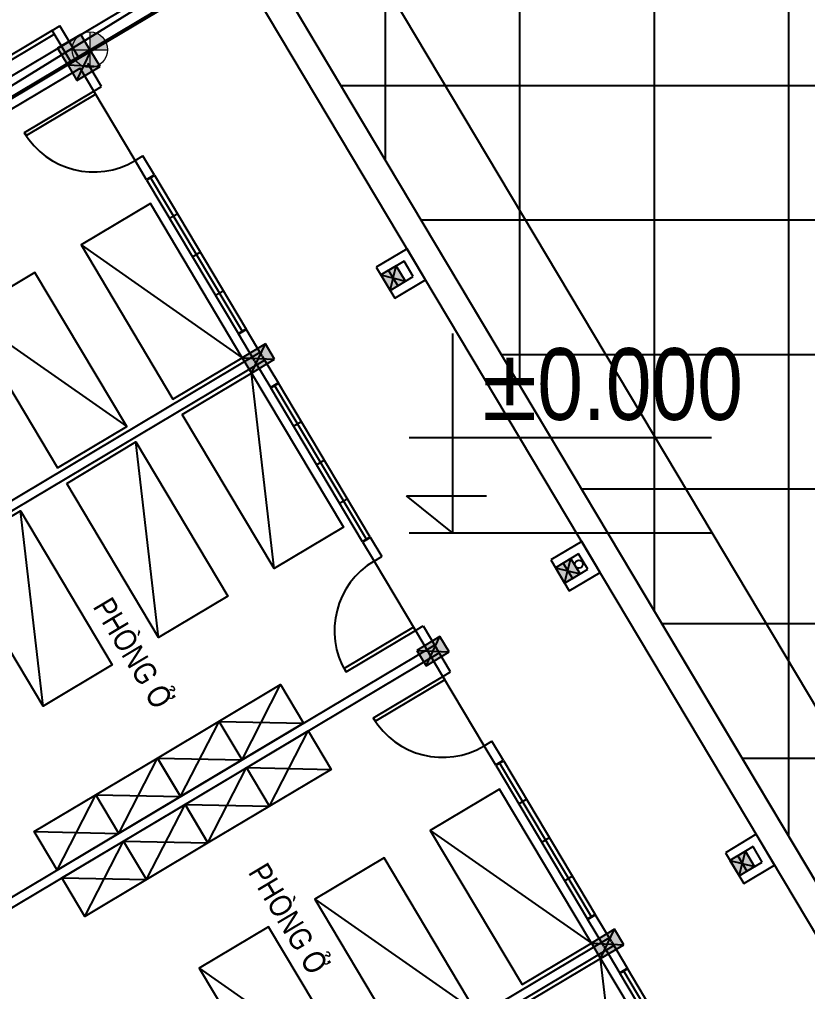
# Model space of a CAD drawing. Header units: millimetres. Extents: x 120 to 288, y 58 to 216.
# Drawn here: x 225.105 to 227.302, y 201.227 to 203.936 of the extents above; entities that cross this region are included whole.
import ezdxf

# ---------------------------------------------------------------- set-up
doc = ezdxf.new("R2010")
doc.units = ezdxf.units.MM
doc.header["$LTSCALE"] = 0.3
doc.header["$MEASUREMENT"] = 0
doc.layers.get('0').update_dxf_attribs({"linetype": 'CONTINUOUS', "lineweight": 13})
doc.layers.get('DEFPOINTS').update_dxf_attribs({"linetype": 'CONTINUOUS', "lineweight": 13})
doc.layers.add('COC TIM DUONG', color=1, linetype='CONTINUOUS', lineweight=13)
for name, color, linetype in [('HATCH', 8, 'CONTINUOUS'), ('HATCH1', 8, 'CONTINUOUS'), ('LAYER 1', 1, 'CONTINUOUS'), ('LAYER1', 1, 'CONTINUOUS'), ('Layer2', 4, 'CONTINUOUS'), ('LAYER5', 5, 'CONTINUOUS'), ('LAYER7', 7, 'CONTINUOUS'), ('THIETBI', 25, 'CONTINUOUS'), ('TUONG', 7, 'CONTINUOUS')]:
    doc.layers.add(name, color=color, linetype=linetype)
doc.styles.add('HELVE-KT', font='vhelvcn.TTF')
doc.dimstyles.new('1-400', dxfattribs={"dimtxt": 0.2, "dimasz": 0.12, "dimexe": 0.12, "dimexo": 0.2, "dimgap": 0.12, "dimtad": 1, "dimdec": 3, "dimlfac": 4, "dimzin": 4, "dimdsep": 46, "dimtxsty": 'HELVE-KT', "dimblk1": 'DOT', "dimblk2": 'DOT', "dimsah": 1, "dimcen": -0.18, "dimadec": 3, "dimazin": 0, "dimtfac": 1, "dimtdec": 3, "dimtmove": 2, "dimatfit": 3, "dimldrblk": 'DOT', "dimfxl": 0, "dimtolj": 1, "dimtzin": 4, "dimarcsym": 0})

# ---------------------------------------------------------------- blocks, each defined once
blk = doc.blocks.new('TTAT')
at = {"layer": 'HATCH', "ltscale": 5}
blk.add_hatch(color=256, dxfattribs=at).paths.add_polyline_path([(-121961.41, 340860.551), (-121961.41, 340860.251), (-121961.21, 340860.251), (-121961.21, 340860.551)])
for points in [[(-121961.21, 340857.351), (-121961.41, 340857.351), (-121961.41, 340867.551), (-121961.21, 340867.551)], [(-121961.41, 340860.551), (-121961.41, 340860.251), (-121961.21, 340860.251), (-121961.21, 340860.551)]]:
    blk.add_lwpolyline(points, close=True, dxfattribs=at)
at = {"layer": 'HATCH', "linetype": 'Continuous'}
for points in [[(-121961.06, 340860.501), (-121961.06, 340861.401)], [(-121961.01, 340860.501), (-121961.01, 340861.401)]]:
    blk.add_lwpolyline(points, dxfattribs=at)
at = {"layer": 'HATCH', "ltscale": 5}
for points in [[(-121961.41, 340860.501), (-121961.01, 340860.501)], [(-121961.01, 340860.501), (-121961.01, 340860.401)], [(-121961.41, 340860.401), (-121961.01, 340860.401)]]:
    blk.add_lwpolyline(points, dxfattribs=at)
blk = doc.blocks.new('KUKJKJKJ')
at = {"ltscale": 8}
h = blk.add_hatch(color=6, dxfattribs=at)
h.paths.add_polyline_path([(697484.93, 1090351.95), (697484.93, 1090349.05), (697487.83, 1090349.05, 0.414214)])
h.paths.add_polyline_path([(697484.93, 1090349.05), (697482.03, 1090349.05, 0.414214), (697484.93, 1090346.15)])
at = {"color": 6, "ltscale": 8}
for points in [[(697484.93, 1090351.95), (697484.93, 1090346.15)], [(697482.03, 1090349.05), (697487.83, 1090349.05)]]:
    blk.add_lwpolyline(points, dxfattribs=at)
blk.add_circle((697484.93, 1090349.05), 2.9, dxfattribs=at)
blk = doc.blocks.new('_DOT')
at = {"color": 0, "linetype": 'ByBlock'}
blk.add_line((-0.5, 0), (-1, 0), dxfattribs=at)
at = {"color": 0, "linetype": 'ByBlock', "const_width": 0.5}
blk.add_lwpolyline([(-0.25, 0, 1), (0.25, 0, 1)], format="xyb", close=True, dxfattribs=at)
blk = doc.blocks.new('*D1500')
at = {"layer": 'DEFPOINTS', "color": 0, "lineweight": -2, "ltscale": 5}
for p in [(225.9908, 204.2574), (225.3012, 203.8519), (225.3037, 203.8476)]:
    blk.add_point(p, dxfattribs=at)
at = {"layer": 'LAYER 1', "color": 0, "lineweight": -2, "ltscale": 5}
for p, q in [((225.9268, 204.3647), (225.8653, 204.4678)), ((225.4729, 203.9543), (226.0913, 204.3231)), ((225.4755, 203.95), (226.0939, 204.3188)), ((225.9883, 204.2617), (225.9908, 204.2574)), ((226.0523, 204.1543), (226.1138, 204.0513))]:
    blk.add_line(p, q, dxfattribs=at)
at = {"layer": 'LAYER 1', "color": 0, "lineweight": -2, "ltscale": 5, "xscale": 0.12, "yscale": 0.12, "zscale": 0.12}
for p, rotation in [((225.9883, 204.2617), 300.8132059746077), ((225.9908, 204.2574), 120.8132059746078)]:
    blk.add_blockref('_DOT', p, dxfattribs=dict(at, rotation=rotation))
at = {"layer": 'LAYER 1', "color": 0, "ltscale": 5, "insert": (226.3349, 204.4655), "char_height": 0.2, "attachment_point": 5, "rotation": 300.8132, "style": 'HELVE-KT'}
blk.add_mtext('\\A1;.020', dxfattribs=at)
blk = doc.blocks.new('*D1502')
at = {"layer": 'DEFPOINTS', "color": 0, "lineweight": -2, "ltscale": 5}
for p in [(223.7367, 202.9129), (226.618, 198.082), (226.2509, 197.863)]:
    blk.add_point(p, dxfattribs=at)
at = {"layer": 'LAYER 1', "color": 0, "lineweight": -2, "ltscale": 5}
for p, q in [((223.5649, 202.8105), (223.2665, 202.6325)), ((223.431, 202.5909), (226.1894, 197.966)), ((226.4463, 197.9795), (226.1478, 197.8015))]:
    blk.add_line(p, q, dxfattribs=at)
at = {"layer": 'LAYER 1', "color": 0, "lineweight": -2, "ltscale": 5, "xscale": 0.12, "yscale": 0.12, "zscale": 0.12}
for p, rotation in [((223.3695, 202.694), 120.8132059761309), ((226.2509, 197.863), 300.813205976131)]:
    blk.add_blockref('_DOT', p, dxfattribs=dict(at, rotation=rotation))
at = {"layer": 'LAYER 1', "color": 0, "ltscale": 5, "insert": (225.001, 200.3923), "char_height": 0.2, "attachment_point": 5, "rotation": 300.8132, "style": 'HELVE-KT'}
blk.add_mtext('\\A1;22.500', dxfattribs=at)
blk = doc.blocks.new('*D1503')
at = {"layer": 'DEFPOINTS', "color": 0, "lineweight": -2, "ltscale": 5}
for p in [(225.3041, 203.8478), (228.8722, 199.4264), (228.1854, 199.0168)]:
    blk.add_point(p, dxfattribs=at)
at = {"layer": 'LAYER 1', "color": 0, "lineweight": -2, "ltscale": 5}
for p, q in [((225.4758, 203.9502), (226.0939, 204.3188)), ((226.0523, 204.1543), (228.8107, 199.5295)), ((228.3572, 199.1192), (228.9752, 199.4879))]:
    blk.add_line(p, q, dxfattribs=at)
at = {"layer": 'LAYER 1', "color": 0, "lineweight": -2, "ltscale": 5, "xscale": 0.12, "yscale": 0.12, "zscale": 0.12}
for p, rotation in [((225.9908, 204.2574), 120.8132059759951), ((228.8722, 199.4264), 300.8132059759951)]:
    blk.add_blockref('_DOT', p, dxfattribs=dict(at, rotation=rotation))
at = {"layer": 'LAYER 1', "color": 0, "ltscale": 5, "insert": (227.6223, 201.9557), "char_height": 0.2, "attachment_point": 5, "rotation": 300.8132, "style": 'HELVE-KT'}
blk.add_mtext('\\A1;22.500', dxfattribs=at)
blk = doc.blocks.new('*D1505')
at = {"layer": 'DEFPOINTS', "color": 0, "lineweight": -2, "ltscale": 5}
for p in [(225.591, 204.4404), (225.7764, 204.1295), (223.7367, 202.9129)]:
    blk.add_point(p, dxfattribs=at)
at = {"layer": 'LAYER 1', "color": 0, "lineweight": -2, "ltscale": 5}
for p, q in [((225.674, 204.3013), (225.5295, 204.5435)), ((223.6543, 203.2853), (225.4879, 204.379)), ((223.6342, 203.0847), (223.4898, 203.3269))]:
    blk.add_line(p, q, dxfattribs=at)
at = {"layer": 'LAYER 1', "color": 0, "lineweight": -2, "ltscale": 5, "xscale": 0.12, "yscale": 0.12, "zscale": 0.12}
for p, rotation in [((225.591, 204.4404), 30.8132059759178), ((223.5512, 203.2238), 210.8132059759178)]:
    blk.add_blockref('_DOT', p, dxfattribs=dict(at, rotation=rotation))
at = {"layer": 'LAYER 1', "color": 0, "ltscale": 5, "insert": (224.4573, 204.0229), "char_height": 0.2, "attachment_point": 5, "rotation": 30.8132, "style": 'HELVE-KT'}
blk.add_mtext('\\A1;9.500', dxfattribs=at)

msp = doc.modelspace()

# ---------------------------------------------------------------- hatches: boundary and pattern name
at = {"layer": 'HATCH', "lineweight": -2, "ltscale": 0.08}
h = msp.add_hatch(dxfattribs=at)
h.set_pattern_fill('NET', color=256, scale=3, style=0)
h.set_pattern_definition([(0, (0, 39.12727), (0, 0.375), []), (90, (0, 39.12727), (-0.375, 2e-17), [])])
h.paths.add_polyline_path([(228.65779, 199.29852), (231.13592, 200.77656), (228.24815, 205.60372), (225.77643, 204.12951)])
at = {"layer": 'LAYER7', "ltscale": 5}
h = msp.add_hatch(color=256, dxfattribs=at)
h.paths.add_polyline_path([(225.23966, 203.80936), (225.26527, 203.76642), (225.28467, 203.8071)])
h.paths.add_polyline_path([(225.28467, 203.8071), (225.30407, 203.84778), (225.23966, 203.80936)])
h.paths.add_polyline_path([(225.26527, 203.76642), (225.32968, 203.80484), (225.28467, 203.8071)])
h.paths.add_polyline_path([(225.28467, 203.8071), (225.32968, 203.80484), (225.30407, 203.84778)])
h = msp.add_hatch(color=256, dxfattribs=at)
h.paths.add_polyline_path([(226.14704, 203.2153), (226.11276, 203.22397), (226.13838, 203.18103)])
h.paths.add_polyline_path([(226.14704, 203.2153), (226.13838, 203.18103), (226.18132, 203.20664)])
h.paths.add_polyline_path([(226.15571, 203.24958), (226.14704, 203.2153), (226.18132, 203.20664)])
h.paths.add_polyline_path([(226.15571, 203.24958), (226.11276, 203.22397), (226.14704, 203.2153)])
h = msp.add_hatch(color=256, dxfattribs=at)
h.paths.add_polyline_path([(226.14704, 203.2153), (226.11276, 203.22397), (226.13838, 203.18103)])
h.paths.add_polyline_path([(226.14704, 203.2153), (226.13838, 203.18103), (226.18132, 203.20664)])
h.paths.add_polyline_path([(226.15571, 203.24958), (226.14704, 203.2153), (226.18132, 203.20664)])
h.paths.add_polyline_path([(226.15571, 203.24958), (226.11276, 203.22397), (226.14704, 203.2153)])
h = msp.add_hatch(color=256, dxfattribs=at)
h.paths.add_polyline_path([(225.72629, 202.99346), (225.7519, 202.95052), (225.7713, 202.9912)])
h.paths.add_polyline_path([(225.7713, 202.9912), (225.7907, 203.03188), (225.72629, 202.99346)])
h.paths.add_polyline_path([(225.7519, 202.95052), (225.81631, 202.98894), (225.7713, 202.9912)])
h.paths.add_polyline_path([(225.7713, 202.9912), (225.81631, 202.98894), (225.7907, 203.03188)])
h = msp.add_hatch(color=256, dxfattribs=at)
h.paths.add_polyline_path([(226.63367, 202.3994), (226.59939, 202.40807), (226.62501, 202.36513)])
h.paths.add_polyline_path([(226.63367, 202.3994), (226.62501, 202.36513), (226.66795, 202.39074)])
h.paths.add_polyline_path([(226.64234, 202.43368), (226.63367, 202.3994), (226.66795, 202.39074)])
h.paths.add_polyline_path([(226.64234, 202.43368), (226.59939, 202.40807), (226.63367, 202.3994)])
h = msp.add_hatch(color=256, dxfattribs=at)
h.paths.add_polyline_path([(226.63367, 202.3994), (226.59939, 202.40807), (226.62501, 202.36513)])
h.paths.add_polyline_path([(226.63367, 202.3994), (226.62501, 202.36513), (226.66795, 202.39074)])
h.paths.add_polyline_path([(226.64234, 202.43368), (226.63367, 202.3994), (226.66795, 202.39074)])
h.paths.add_polyline_path([(226.64234, 202.43368), (226.59939, 202.40807), (226.63367, 202.3994)])
h = msp.add_hatch(color=256, dxfattribs=at)
h.paths.add_polyline_path([(226.21291, 202.17756), (226.23853, 202.13462), (226.25793, 202.1753)])
h.paths.add_polyline_path([(226.25793, 202.1753), (226.27733, 202.21598), (226.21291, 202.17756)])
h.paths.add_polyline_path([(226.23853, 202.13462), (226.30294, 202.17304), (226.25793, 202.1753)])
h.paths.add_polyline_path([(226.25793, 202.1753), (226.30294, 202.17304), (226.27733, 202.21598)])
h = msp.add_hatch(color=256, dxfattribs=at)
h.paths.add_polyline_path([(227.1203, 201.5835), (227.08602, 201.59217), (227.11163, 201.54923)])
h.paths.add_polyline_path([(227.1203, 201.5835), (227.11163, 201.54923), (227.15458, 201.57484)])
h.paths.add_polyline_path([(227.12896, 201.61778), (227.1203, 201.5835), (227.15458, 201.57484)])
h.paths.add_polyline_path([(227.12896, 201.61778), (227.08602, 201.59217), (227.1203, 201.5835)])
h = msp.add_hatch(color=256, dxfattribs=at)
h.paths.add_polyline_path([(227.1203, 201.5835), (227.08602, 201.59217), (227.11163, 201.54923)])
h.paths.add_polyline_path([(227.1203, 201.5835), (227.11163, 201.54923), (227.15458, 201.57484)])
h.paths.add_polyline_path([(227.12896, 201.61778), (227.1203, 201.5835), (227.15458, 201.57484)])
h.paths.add_polyline_path([(227.12896, 201.61778), (227.08602, 201.59217), (227.1203, 201.5835)])
h = msp.add_hatch(color=256, dxfattribs=at)
h.paths.add_polyline_path([(226.69954, 201.36166), (226.72516, 201.31872), (226.74456, 201.3594)])
h.paths.add_polyline_path([(226.74456, 201.3594), (226.76396, 201.40008), (226.69954, 201.36166)])
h.paths.add_polyline_path([(226.72516, 201.31872), (226.78957, 201.35714), (226.74456, 201.3594)])
h.paths.add_polyline_path([(226.74456, 201.3594), (226.78957, 201.35714), (226.76396, 201.40008)])

# ---------------------------------------------------------------- linework, layer by layer
at = {"layer": 'HATCH1', "ltscale": 5}
msp.add_lwpolyline([(208.98014, 205.33449), (217.29663, 210.2008), (218.8222, 211.15273), (218.5989, 211.52713), (220.76675, 212.86611), (225.90127, 204.25738), (223.73343, 202.91839), (223.51206, 203.28955), (213.59128, 197.48367), (211.79067, 200.54935), (211.07975, 200.13871), (210.09162, 201.84941), (210.78714, 202.25792)], close=True, dxfattribs=at)
at = {"layer": 'HATCH1', "linetype": 'Continuous', "ltscale": 0.7}
msp.add_lwpolyline([(218.5989, 211.52713), (223.73343, 202.91839), (225.90127, 204.25738), (220.76675, 212.86611), (218.5989, 211.52713)], dxfattribs=at)
at = {"layer": 'LAYER 1', "ltscale": 5}
msp.add_circle((226.6648, 202.41797), 0.01125, dxfattribs=at)
at = {"layer": 'LAYER1', "linetype": 'Continuous', "ltscale": 0.05}
for points in [[(226.31211, 203.06048), (226.31211, 202.50487)], [(226.19109, 202.77054), (227.03476, 202.77054)], [(226.1842, 202.60844), (226.40725, 202.60844)], [(226.31211, 202.50487), (226.1842, 202.60844)], [(226.19109, 202.50487), (227.03476, 202.50487)]]:
    msp.add_lwpolyline(points, dxfattribs=at)
at = {"layer": 'Layer2', "lineweight": -2, "ltscale": 0.08}
msp.add_lwpolyline([(228.65779, 199.29852), (231.13592, 200.77656), (228.24815, 205.60372), (225.77643, 204.12951)], close=True, dxfattribs=at)
at = {"layer": 'LAYER5', "color": 163, "linetype": 'Continuous'}
for p, q in [((225.42761, 203.54304), (225.31235, 203.73628)), ((225.45962, 203.48936), (225.71574, 203.05994)), ((225.72648, 203.06635), (225.47036, 203.49577)), ((225.48109, 203.50217), (225.73721, 203.07275)), ((225.52365, 203.38201), (225.54512, 203.39481)), ((225.58768, 203.27465), (225.60915, 203.28746)), ((225.65171, 203.1673), (225.67318, 203.1801)), ((226.0615, 202.48022), (225.80538, 202.90965)), ((225.81612, 202.91605), (226.07224, 202.48663)), ((226.08298, 202.49303), (225.82686, 202.92245)), ((225.86941, 202.80229), (225.89089, 202.8151)), ((225.93344, 202.69494), (225.95492, 202.70774)), ((225.99747, 202.58758), (226.01895, 202.60039)), ((226.09352, 202.42655), (226.20877, 202.23331)), ((226.40086, 201.91124), (226.28561, 202.10448)), ((226.43288, 201.85756), (226.689, 201.42814)), ((226.69974, 201.43455), (226.44361, 201.86397)), ((226.45435, 201.87037), (226.71047, 201.44095)), ((226.49691, 201.75021), (226.51838, 201.76302)), ((226.56094, 201.64285), (226.58241, 201.65566)), ((226.62497, 201.5355), (226.64644, 201.5483)), ((226.78938, 201.28425), (227.0455, 200.85483)), ((227.05623, 200.86123), (226.80011, 201.29065)), ((227.03476, 200.84843), (226.77864, 201.27785))]:
    msp.add_line(p, q, dxfattribs=at)
for points in [[(225.31235, 203.73628), (225.31747, 203.72769), (225.12424, 203.61244), (225.11911, 203.62103)], [(226.20877, 202.23331), (226.20365, 202.2419), (226.01041, 202.12664), (226.01553, 202.11805)], [(226.28561, 202.10448), (226.29073, 202.09589), (226.09749, 201.98064), (226.09237, 201.98923)]]:
    msp.add_lwpolyline(points, close=True, dxfattribs=at)
for centre, start, end in [((225.31184, 203.73714), 211.0658, 300.81321), ((226.20928, 202.23245), 120.81321, 210.56061), ((226.2851, 202.10534), 211.0658, 300.81321)]:
    msp.add_arc(centre, 0.22598, start, end, dxfattribs=at)
at = {"layer": 'LAYER7', "ltscale": 5}
for p, q in [((228.65779, 199.29852), (225.77643, 204.12951)), ((225.2826, 203.83497), (225.66908, 204.06548)), ((228.54215, 199.34599), (225.76324, 204.00521)), ((223.73668, 202.91294), (225.30407, 203.84778)), ((225.30407, 203.84778), (225.23966, 203.80936)), ((225.26527, 203.76642), (225.30407, 203.84778)), ((225.32968, 203.80484), (225.30407, 203.84778)), ((225.23966, 203.80936), (225.32968, 203.80484)), ((225.23966, 203.80936), (225.26527, 203.76642)), ((225.26527, 203.76642), (225.32968, 203.80484)), ((225.33382, 203.74909), (225.29541, 203.8135)), ((223.77096, 202.90427), (225.27393, 203.80069)), ((225.31235, 203.73628), (225.27393, 203.80069)), ((225.31235, 203.73628), (225.33382, 203.74909)), ((225.42761, 203.54304), (225.44908, 203.55585)), ((225.45962, 203.48936), (225.42761, 203.54304)), ((225.48109, 203.50217), (225.44908, 203.55585)), ((226.18584, 203.29666), (226.09996, 203.24544)), ((226.23707, 203.21078), (226.18584, 203.29666)), ((226.17718, 203.26239), (226.13424, 203.23677)), ((226.20279, 203.21944), (226.17718, 203.26239)), ((226.09996, 203.24544), (226.15118, 203.15955)), ((226.15571, 203.24958), (226.11276, 203.22397)), ((226.15571, 203.24958), (226.11276, 203.22397)), ((226.13424, 203.23677), (226.15985, 203.19383)), ((226.13838, 203.18103), (226.15571, 203.24958)), ((226.13838, 203.18103), (226.15571, 203.24958)), ((226.18132, 203.20664), (226.15571, 203.24958)), ((226.18132, 203.20664), (226.15571, 203.24958)), ((226.11276, 203.22397), (226.18132, 203.20664)), ((226.11276, 203.22397), (226.18132, 203.20664)), ((226.11276, 203.22397), (226.13838, 203.18103)), ((226.11276, 203.22397), (226.13838, 203.18103)), ((226.13838, 203.18103), (226.18132, 203.20664)), ((226.13838, 203.18103), (226.18132, 203.20664)), ((226.15118, 203.15955), (226.23707, 203.21078)), ((226.15985, 203.19383), (226.20279, 203.21944)), ((225.78203, 202.9976), (225.73721, 203.07275)), ((225.76056, 202.98479), (225.71574, 203.05994)), ((225.7907, 203.03188), (225.72629, 202.99346)), ((225.7519, 202.95052), (225.7907, 203.03188)), ((225.81631, 202.98894), (225.7907, 203.03188)), ((224.33707, 202.15033), (225.77563, 203.00834)), ((225.72629, 202.99346), (225.81631, 202.98894)), ((225.72629, 202.99346), (225.7519, 202.95052)), ((225.7519, 202.95052), (225.81631, 202.98894)), ((225.78203, 202.9976), (225.82686, 202.92245)), ((224.34988, 202.12886), (225.78844, 202.98687)), ((225.76056, 202.98479), (225.80538, 202.90965)), ((226.0615, 202.48022), (226.09352, 202.42655)), ((226.08298, 202.49303), (226.11499, 202.43935)), ((226.67247, 202.48076), (226.58659, 202.42954)), ((226.7237, 202.39488), (226.67247, 202.48076)), ((226.09352, 202.42655), (226.11499, 202.43935)), ((226.58659, 202.42954), (226.63781, 202.34366)), ((226.64234, 202.43368), (226.59939, 202.40807)), ((226.64234, 202.43368), (226.59939, 202.40807)), ((226.66381, 202.44649), (226.62086, 202.42087)), ((226.62086, 202.42087), (226.64648, 202.37793)), ((226.62501, 202.36513), (226.64234, 202.43368)), ((226.62501, 202.36513), (226.64234, 202.43368)), ((226.66795, 202.39074), (226.64234, 202.43368)), ((226.66795, 202.39074), (226.64234, 202.43368)), ((226.68942, 202.40354), (226.66381, 202.44649)), ((226.59939, 202.40807), (226.66795, 202.39074)), ((226.59939, 202.40807), (226.66795, 202.39074)), ((226.59939, 202.40807), (226.62501, 202.36513)), ((226.59939, 202.40807), (226.62501, 202.36513)), ((226.63781, 202.34366), (226.7237, 202.39488)), ((226.64648, 202.37793), (226.68942, 202.40354)), ((226.62501, 202.36513), (226.66795, 202.39074)), ((226.62501, 202.36513), (226.66795, 202.39074)), ((226.20877, 202.23331), (226.23024, 202.24611)), ((226.20877, 202.23331), (226.24719, 202.16889)), ((226.23024, 202.24611), (226.26866, 202.1817)), ((226.27733, 202.21598), (226.21291, 202.17756)), ((226.23853, 202.13462), (226.27733, 202.21598)), ((226.30294, 202.17304), (226.27733, 202.21598)), ((224.71634, 201.2704), (226.26226, 202.19244)), ((226.21291, 202.17756), (226.30294, 202.17304)), ((226.21291, 202.17756), (226.23853, 202.13462)), ((226.30708, 202.11729), (226.26866, 202.1817)), ((224.72915, 201.24893), (226.27507, 202.17097)), ((226.23853, 202.13462), (226.30294, 202.17304)), ((226.28561, 202.10448), (226.24719, 202.16889)), ((226.28561, 202.10448), (226.30708, 202.11729)), ((226.40086, 201.91124), (226.42234, 201.92405)), ((226.43288, 201.85756), (226.40086, 201.91124)), ((226.45435, 201.87037), (226.42234, 201.92405)), ((227.1591, 201.66486), (227.07322, 201.61364)), ((227.21032, 201.57898), (227.1591, 201.66486)), ((227.07322, 201.61364), (227.12444, 201.52776)), ((227.12896, 201.61778), (227.08602, 201.59217)), ((227.12896, 201.61778), (227.08602, 201.59217)), ((227.15044, 201.63059), (227.10749, 201.60497)), ((227.11163, 201.54923), (227.12896, 201.61778)), ((227.11163, 201.54923), (227.12896, 201.61778)), ((227.15458, 201.57484), (227.12896, 201.61778)), ((227.15458, 201.57484), (227.12896, 201.61778)), ((227.17605, 201.58764), (227.15044, 201.63059)), ((227.08602, 201.59217), (227.15458, 201.57484)), ((227.08602, 201.59217), (227.15458, 201.57484)), ((227.08602, 201.59217), (227.11163, 201.54923)), ((227.08602, 201.59217), (227.11163, 201.54923)), ((227.10749, 201.60497), (227.13311, 201.56203)), ((227.13311, 201.56203), (227.17605, 201.58764)), ((227.11163, 201.54923), (227.15458, 201.57484)), ((227.11163, 201.54923), (227.15458, 201.57484)), ((227.12444, 201.52776), (227.21032, 201.57898)), ((226.73382, 201.353), (226.689, 201.42814)), ((226.75529, 201.3658), (226.71047, 201.44095)), ((226.76396, 201.40008), (226.69954, 201.36166)), ((226.72516, 201.31872), (226.76396, 201.40008)), ((226.78957, 201.35714), (226.76396, 201.40008)), ((225.31033, 200.51853), (226.74889, 201.37654)), ((226.75529, 201.3658), (226.80011, 201.29065)), ((225.32313, 200.49706), (226.76169, 201.35507)), ((226.69954, 201.36166), (226.78957, 201.35714)), ((226.69954, 201.36166), (226.72516, 201.31872)), ((226.72516, 201.31872), (226.78957, 201.35714)), ((226.73382, 201.353), (226.77864, 201.27785))]:
    msp.add_line(p, q, dxfattribs=at)
at = {"layer": 'THIETBI', "ltscale": 5}
for p, q in [((225.27693, 203.30763), (225.72629, 202.99346)), ((224.95486, 203.11554), (225.40422, 202.80137)), ((225.81478, 202.40584), (225.7519, 202.95052)), ((225.49271, 202.21375), (225.42983, 202.75843)), ((225.17065, 202.02166), (225.10777, 202.56634)), ((225.72548, 201.87229), (225.83322, 202.08209)), ((225.55372, 201.76984), (225.66145, 201.97964)), ((225.66145, 201.97964), (225.89725, 201.97473)), ((225.80232, 201.74346), (225.91006, 201.95326)), ((225.38195, 201.66739), (225.48969, 201.87719)), ((225.48969, 201.87719), (225.72548, 201.87229)), ((225.63055, 201.64101), (225.73829, 201.85081)), ((225.73829, 201.85081), (225.97409, 201.84591)), ((225.21018, 201.56494), (225.31792, 201.77474)), ((225.31792, 201.77474), (225.55372, 201.76984)), ((225.45878, 201.53856), (225.56652, 201.74837)), ((225.56652, 201.74837), (225.80232, 201.74346)), ((225.14615, 201.6723), (225.38195, 201.66739)), ((226.25018, 201.67583), (226.69954, 201.36166)), ((225.28701, 201.43612), (225.39475, 201.64592)), ((225.39475, 201.64592), (225.63055, 201.64101)), ((225.22298, 201.54347), (225.45878, 201.53856)), ((225.92812, 201.48374), (226.37748, 201.16957)), ((226.78804, 200.77404), (226.72516, 201.31872)), ((225.60605, 201.29165), (226.05541, 200.97748))]:
    msp.add_line(p, q, dxfattribs=at)
for points in [[(225.53305, 202.87821), (225.72629, 202.99346), (225.47017, 203.42288), (225.27693, 203.30763)], [(225.21098, 202.68612), (225.40422, 202.80137), (225.1481, 203.23079), (224.95486, 203.11554)], [(225.55866, 202.83526), (225.7519, 202.95052), (226.00802, 202.5211), (225.81478, 202.40584)], [(225.23659, 202.64317), (225.42983, 202.75843), (225.68595, 202.32901), (225.49271, 202.21375)], [(224.91453, 202.45108), (225.10777, 202.56634), (225.36389, 202.13692), (225.17065, 202.02166)], [(225.55372, 201.76984), (225.48969, 201.87719), (225.83322, 202.08209), (225.89725, 201.97473)], [(225.63055, 201.64101), (225.56652, 201.74837), (225.91006, 201.95326), (225.97409, 201.84591)], [(226.5063, 201.24641), (226.69954, 201.36166), (226.44342, 201.79108), (226.25018, 201.67583)], [(226.18424, 201.05432), (226.37748, 201.16957), (226.12136, 201.59899), (225.92812, 201.48374)], [(225.86217, 200.86223), (226.05541, 200.97748), (225.79929, 201.4069), (225.60605, 201.29165)], [(226.53192, 201.20346), (226.72516, 201.31872), (226.98128, 200.8893), (226.78804, 200.77404)]]:
    msp.add_lwpolyline(points, close=True, dxfattribs=at)
for points in [[(225.72548, 201.87229), (225.66145, 201.97964)], [(225.19968, 201.58255), (225.14615, 201.6723), (225.48969, 201.87719), (225.55372, 201.76984), (225.21018, 201.56494), (225.19968, 201.58255)], [(225.80232, 201.74346), (225.73829, 201.85081)], [(225.38195, 201.66739), (225.31792, 201.77474)], [(225.23111, 201.52985), (225.22298, 201.54347), (225.56652, 201.74837), (225.63055, 201.64101), (225.28701, 201.43612), (225.23111, 201.52985)], [(225.45878, 201.53856), (225.39475, 201.64592)]]:
    msp.add_lwpolyline(points, dxfattribs=at)
at = {"layer": 'TUONG', "linetype": 'ByBlock', "ltscale": 5, "const_width": 0.0075}
for points in [[(225.48109, 203.50217), (225.45962, 203.48936)], [(225.73721, 203.07275), (225.71574, 203.05994)], [(225.82686, 202.92245), (225.80538, 202.90965)], [(226.08298, 202.49303), (226.0615, 202.48022)], [(226.45435, 201.87037), (226.43288, 201.85756)], [(226.71047, 201.44095), (226.689, 201.42814)], [(226.80011, 201.29065), (226.77864, 201.27785)]]:
    msp.add_lwpolyline(points, dxfattribs=at)

# ---------------------------------------------------------------- block references
at = {"layer": 'COC TIM DUONG', "color": 6, "xscale": 0.0171072000009076, "yscale": 0.01710719999391586, "zscale": 0.0171072}
msp.add_blockref('KUKJKJKJ', (-11706.71304, -18448.96734), dxfattribs=at)
at = {"layer": 'TUONG', "xscale": 0.2500000000083285, "yscale": 0.2500000000145519, "zscale": 0.25, "rotation": 120.8132059797431}
msp.add_blockref('TTAT', (57793.16029, 70040.87726), dxfattribs=at)

# ---------------------------------------------------------------- texts
at = {"layer": 'LAYER1', "linetype": 'Continuous', "ltscale": 0.05, "insert": (226.39533, 203.01998), "char_height": 0.2, "width": 15.1845217, "attachment_point": 1, "style": 'HELVE-KT'}
msp.add_mtext('±0.000', dxfattribs=at)
at = {"layer": 'LAYER1', "linetype": 'Continuous', "ltscale": 0.05, "char_height": 0.0625, "width": 4.36555, "attachment_point": 1, "rotation": 300.81321, "style": 'HELVE-KT'}
for insert in [(225.36176, 202.33158), (225.7949, 201.5912)]:
    msp.add_mtext('PHOØNG ÔÛ ', dxfattribs=dict(at, insert=insert))

# ---------------------------------------------------------------- dimensions: what is measured, and where the dimension line sits
at = {"layer": 'LAYER 1', "ltscale": 5}
for p1, p2, distance, picture, middle in [((225.30118, 203.85188), (225.30374, 203.84758), 0.8, '*D1500', (226.3349, 204.46551)), ((223.73668, 202.91294), (225.77643, 204.12951), 0.36201, '*D1505', (224.45733, 204.02291)), ((225.30407, 203.84778), (228.18542, 199.01679), 0.79962, '*D1503', (227.62227, 201.95567)), ((223.73668, 202.91294), (226.61804, 198.08195), -0.42749, '*D1502', (225.00099, 200.39225))]:
    dim = msp.add_aligned_dim(p1=p1, p2=p2, distance=distance, dimstyle='1-400', dxfattribs=at)
    dim.commit()
    dim.dimension.update_dxf_attribs({"geometry": picture, "text_midpoint": middle})

doc.saveas('drawing.dxf')
